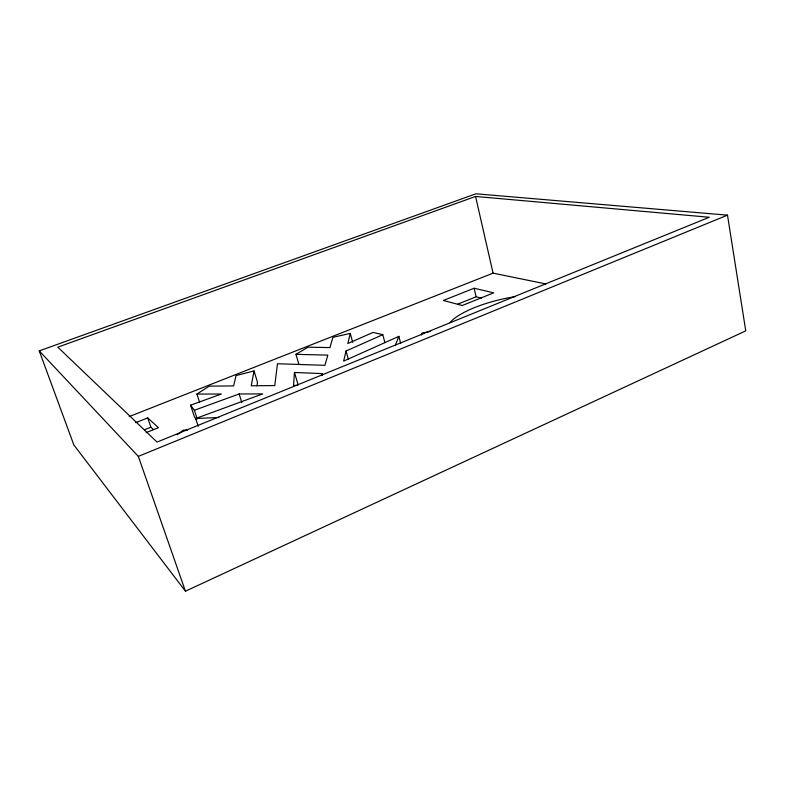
<?xml version="1.0" encoding="UTF-8"?>
<svg xmlns="http://www.w3.org/2000/svg" width="785" height="785" viewBox="0 0 785 785"><rect width="100%" height="100%" fill="white"/><g stroke="black" fill="none" stroke-linecap="round" stroke-linejoin="round"><path stroke-width="1.18" d="M322.017 375.505L322.566 373.601L294.473 372.473L293.521 385.415L297.78 385.376M256.911 385.798L257.509 382.285L254.036 370.932L236.03 375.583L233.616 385.926L209.232 386.141L196.917 394.07L199.537 402.146M254.036 370.932L251.269 385.778L274.77 385.572L277.468 363.749L324.921 365.319L327.826 355.114L295.974 354.339L298.928 364.456M384.925 342.682L382.805 334.685L346.048 351.003L343.634 361.12L398.849 336.353L400.664 343.33M295.974 354.339L307.975 347.196L329.965 347.578L332.879 337.354L350.247 333.399L347.834 343.536L373.061 332.418L382.805 334.685M421.427 334.979L422.085 333.036L430.298 331.447M395.189 345.645L398.849 336.353M177.194 434.772L183.288 430.141L187.527 429.984M185.437 591.203L745.75 330.858L727.499 215.149L475.906 193.797L39.25 350.895L73.859 444.958L185.437 591.203L138.327 456.389L39.25 350.895M138.327 456.389L727.499 215.149M144.391 429.797L150.887 427.197L153.556 429.67M457.576 304.227L476.122 296.789L481.49 298.114M146.147 432.633L158.472 427.678L147.698 417.905L135.746 422.654M474.12 288.242L443.348 300.469L462.237 305.502L493.726 292.834L474.12 288.242L476.122 296.789M129.201 416.58L493.068 273.151L545.85 283.935M198.203 426.284L195.642 418.503L262.749 393.903L239.131 393.962L194.376 410.27L190.578 405.188L221.399 394.011L196.917 394.07M475.563 196.446L57.805 347.166L157.039 442.073L709.267 217.259L475.563 196.446L493.068 273.151M195.642 418.503L218.878 417.492M196.378 419.622L194.454 416.992L190.578 405.188M147.698 417.905L150.887 427.197M194.376 410.27L197.231 418.984M239.131 393.962L241.839 402.617M294.473 372.473L297.937 384.238M346.048 351.003L348.295 359.118M350.247 333.399L352.691 342.28M449.913 322.674A60.013 17.957 -12.8 0 1 515.038 296.661"/></g></svg>
